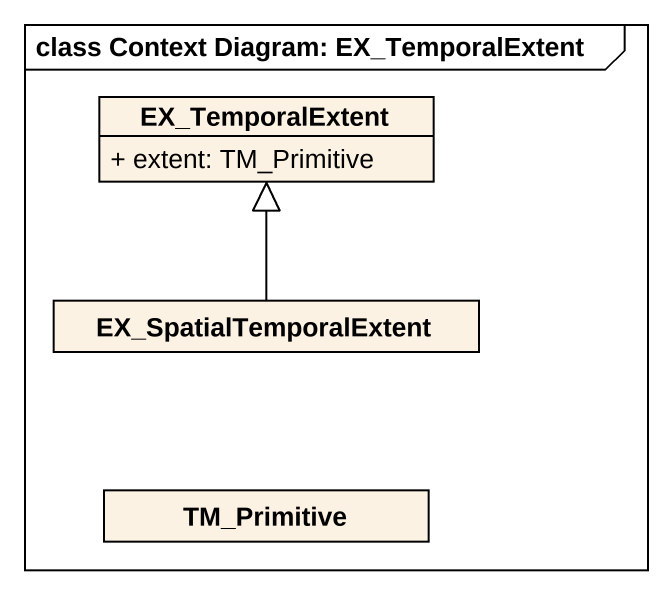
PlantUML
@startuml
mainframe class Context Diagram: EX_TemporalExtent
hide circle
hide empty members
skinparam classAttributeIconSize 0
class EX_TemporalExtent {
  + extent: TM_Primitive
}
class EX_SpatialTemporalExtent
class TM_Primitive
EX_SpatialTemporalExtent -up-|> EX_TemporalExtent
@enduml
